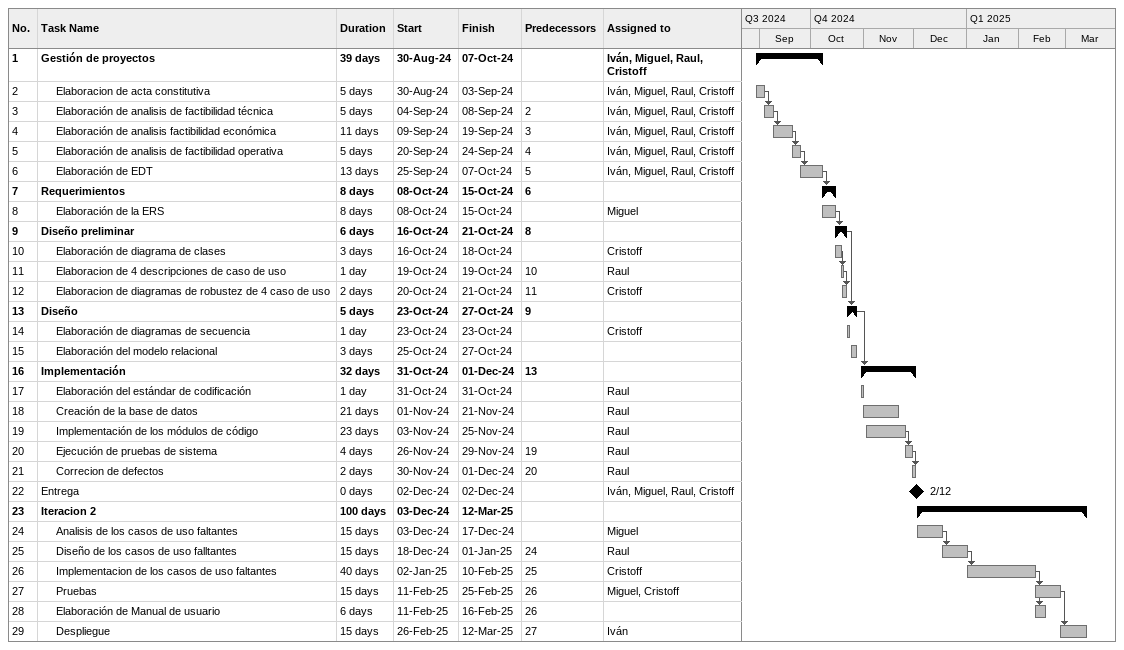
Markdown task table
| ID | Level | Task | Duration | Start | Finish | Predecessors | Resources |
|---|---|---|---|---|---|---|---|
| 1 | 1 | **Gestión de proyectos** | 39d | 2024-08-30 | 2024-10-07 |  | Iván, Miguel, Raul, Cristoff |
| 2 | 2 | Elaboracion de acta constitutiva | 5d | 2024-08-30 | 2024-09-03 |  | Iván, Miguel, Raul, Cristoff |
| 3 | 2 | Elaboración de analisis de factibilidad técnica | 5d | 2024-09-04 | 2024-09-08 | 2 | Iván, Miguel, Raul, Cristoff |
| 4 | 2 | Elaboración de analisis factibilidad económica | 11d | 2024-09-09 | 2024-09-19 | 3 | Iván, Miguel, Raul, Cristoff |
| 5 | 2 | Elaboración de analisis de factibilidad operativa | 5d | 2024-09-20 | 2024-09-24 | 4 | Iván, Miguel, Raul, Cristoff |
| 6 | 2 | Elaboración de EDT | 13d | 2024-09-25 | 2024-10-07 | 5 | Iván, Miguel, Raul, Cristoff |
| 7 | 1 | **Requerimientos** | 8d | 2024-10-08 | 2024-10-15 | 6 |  |
| 8 | 2 | Elaboración de la ERS | 8d | 2024-10-08 | 2024-10-15 |  | Miguel |
| 9 | 1 | **Diseño preliminar** | 6d | 2024-10-16 | 2024-10-21 | 8 |  |
| 10 | 2 | Elaboración de diagrama de clases | 3d | 2024-10-16 | 2024-10-18 |  | Cristoff |
| 11 | 2 | Elaboracion de 4 descripciones de caso de uso | 1d | 2024-10-19 | 2024-10-19 | 10 | Raul |
| 12 | 2 | Elaboracion de diagramas de robustez de 4 caso de uso | 2d | 2024-10-20 | 2024-10-21 | 11 | Cristoff |
| 13 | 1 | **Diseño** | 5d | 2024-10-23 | 2024-10-27 | 9 |  |
| 14 | 2 | Elaboración de diagramas de secuencia | 1d | 2024-10-23 | 2024-10-23 |  | Cristoff |
| 15 | 2 | Elaboración del modelo relacional | 3d | 2024-10-25 | 2024-10-27 |  |  |
| 16 | 1 | **Implementación** | 32d | 2024-10-31 | 2024-12-01 | 13 |  |
| 17 | 2 | Elaboración del estándar de codificación | 1d | 2024-10-31 | 2024-10-31 |  | Raul |
| 18 | 2 | Creación de la base de datos | 21d | 2024-11-01 | 2024-11-21 |  | Raul |
| 19 | 2 | Implementación de los módulos de código | 23d | 2024-11-03 | 2024-11-25 |  | Raul |
| 20 | 2 | Ejecución de pruebas de sistema | 4d | 2024-11-26 | 2024-11-29 | 19 | Raul |
| 21 | 2 | Correcion de defectos | 2d | 2024-11-30 | 2024-12-01 | 20 | Raul |
| 22 | 1 | Entrega | 0d | 2024-12-02 | 2024-12-02 |  | Iván, Miguel, Raul, Cristoff |
| 23 | 1 | **Iteracion 2** | 100d | 2024-12-03 | 2025-03-12 |  |  |
| 24 | 2 | Analisis de los casos de uso faltantes | 15d | 2024-12-03 | 2024-12-17 |  | Miguel |
| 25 | 2 | Diseño de los casos de uso falltantes | 15d | 2024-12-18 | 2025-01-01 | 24 | Raul |
| 26 | 2 | Implementacion de los casos de uso faltantes | 40d | 2025-01-02 | 2025-02-10 | 25 | Cristoff |
| 27 | 2 | Pruebas | 15d | 2025-02-11 | 2025-02-25 | 26 | Miguel, Cristoff |
| 28 | 2 | Elaboración de Manual de usuario | 6d | 2025-02-11 | 2025-02-16 | 26 |  |
| 29 | 2 | Despliegue | 15d | 2025-02-26 | 2025-03-12 | 27 | Iván |
